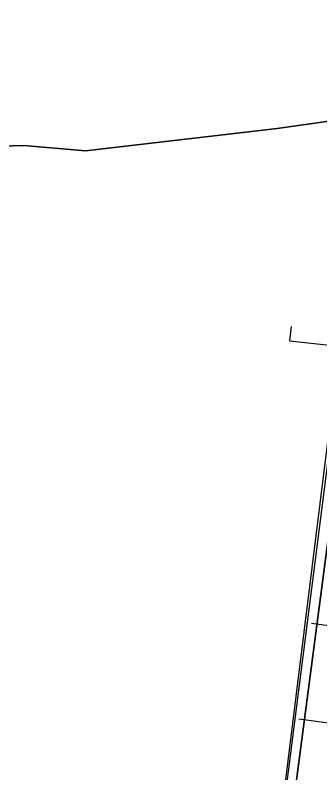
# Model space of a CAD drawing. Header units: metres. Extents: x 678 to 2349, y 417 to 1219.
# Drawn here: x 832.9 to 864.6, y 1073.8 to 1152.5 of the extents above; entities that cross this region are included whole.
import ezdxf

# ---------------------------------------------------------------- set-up
doc = ezdxf.new("R2010")
doc.units = ezdxf.units.M
for name, color, linetype in [('12-CONDICIONES EXISTENTES', 2, 'Continuous'), ('LOTE 243', 1, 'Continuous'), ('PUNTOS V', 4, 'Continuous')]:
    doc.layers.add(name, color=color, linetype=linetype)
doc.layers.add('PDF2_area escolar', color=7, linetype='Continuous', true_color=0x989898)
doc.layers.add('PDF_Geometry', color=7, linetype='Continuous', true_color=0x797979)

# ---------------------------------------------------------------- blocks, each defined once
blk = doc.blocks.new('base')
at = {"layer": 'PDF_Geometry', "lineweight": 25, "extrusion": (-0.000787417, 0.063364, 0.99799), "elevation": 0.026}
for points in [[(-314.355, -197.288), (-299.601, -195.681), (-292.744, -194.188), (-282.663, -192.111), (-274.476, -190.361), (-258.037, -185.154), (-248.029, -180.61), (-240.539, -177.71), (-228.643, -174.042), (-222.733, -172.714), (-217.384, -171.04), (-209.935, -169.248), (-202.16, -164.759), (-196.196, -160.284), (-195.073, -159.817), (-178.095, -157.457), (-154.298, -156.614), (-136.667, -154.611), (-124.436, -153.164), (-118.066, -151.474), (-100.79, -146.646), (-80.955, -140.967), (-73.385, -139.328), (-61.694, -135.822), (-40.504, -131.604), (-37.727, -130.872), (-17.661, -129.441), (1.311, -127.461), (21.092, -124.929), (41.006, -122.83), (47.376, -123.458), (63.592, -123.186), (81.402, -124.312), (85.639, -96.072), (88.705, -66.393), (92.811, -40.781), (97.16, -22.386), (100.596, -1.562), (102.483, 8.32), (109.691, 37.361), (117.528, 76.62), (126.217, 115.638), (131.513, 149.592), (134.682, 173.973), (136.916, 195.591), (139.956, 229.678), (141.558, 250.676), (142.614, 271.37), (143.252, 283.21), (147.066, 312.938), (152.58, 355.631), (153.554, 396.042), (150.869, 418.02), (151.777, 438.639), (150.959, 458.028), (151.777, 438.639), (150.869, 418.02), (153.554, 396.042), (152.58, 355.631), (147.066, 312.938), (143.252, 283.21), (142.614, 271.37), (141.558, 250.676), (139.956, 229.678), (136.916, 195.591), (134.682, 173.973), (131.513, 149.592), (126.217, 115.638), (117.528, 76.62), (109.691, 37.361), (102.483, 8.32), (100.596, -1.562), (97.16, -22.386), (92.811, -40.781), (88.705, -66.393), (85.639, -96.072), (81.402, -124.312), (63.592, -123.186), (47.376, -123.458), (41.006, -122.83), (21.092, -124.929), (1.311, -127.461), (-17.661, -129.441), (-37.727, -130.872), (-40.504, -131.604), (-61.694, -135.822), (-73.385, -139.328), (-80.955, -140.967), (-100.79, -146.646), (-118.066, -151.474), (-124.436, -153.164), (-136.667, -154.611), (-154.298, -156.614), (-178.095, -157.457), (-195.073, -159.817), (-196.196, -160.284), (-202.16, -164.759), (-209.935, -169.248), (-217.384, -171.04), (-222.733, -172.714), (-228.643, -174.042), (-240.539, -177.71), (-248.029, -180.61), (-258.037, -185.154), (-274.476, -190.361), (-282.663, -192.111), (-292.744, -194.188), (-299.601, -195.681), (-314.355, -197.288), (-312.178, -178.446), (-309.146, -157.898), (-306.876, -132.899), (-305.823, -118.002), (-298.643, -78.802), (-291.055, -45.077), (-282.252, -15.116), (-275.645, 10.473), (-270.319, 33.898), (-263.825, 63.164), (-258.15, 86.408), (-284.424, 123.888)], [(90.41, -55.701), (23.541, -45.327), (22.42, -46.165), (14.042, -106.087)], [(19.91, -104.337), (20.092, -102.828), (11.773, -101.826)]]:
    blk.add_lwpolyline(points, dxfattribs=at)

msp = doc.modelspace()

# ---------------------------------------------------------------- linework, layer by layer
for points, elevation in [([(791.41247, 1069.30647), (858.70585, 1059.93245), (860.54779, 1061.29371), (868.16378, 1119.27689), (868.37945, 1120.91882), (869.97397, 1121.02111), (912.14397, 1124.26111), (919.37678, 1124.87898), (928.44625, 1127.20783)], 997.203), ([(791.41247, 1069.30647), (858.70585, 1059.93245), (860.54779, 1061.29371), (868.16297, 1119.27611), (869.97397, 1121.02111), (881.27383, 1121.8893), (891.24465, 1122.65258), (901.21506, 1123.42142), (911.18567, 1124.18748), (919.37678, 1124.87898), (928.44625, 1127.20783)], 997.203), ([(874.56797, 1112.74611), (867.42914, 1113.68378), (860.68899, 1062.36877), (867.82767, 1061.43112), (874.56797, 1112.74611)], 995.067)]:
    msp.add_lwpolyline(points, dxfattribs=dict(elevation=elevation))
at = {"layer": '12-CONDICIONES EXISTENTES', "color": 1, "elevation": 996.877}
for points in [[(863.64731, 1089.4298), (872.13391, 1088.30172)], [(862.32965, 1079.51699), (870.81625, 1078.38891)]]:
    msp.add_lwpolyline(points, dxfattribs=at)
at = {"layer": '12-CONDICIONES EXISTENTES', "color": 1}
for centre in [(864.23319, 1089.35192, 996.877), (862.93089, 1079.43707, 996.877)]:
    msp.add_circle(centre, 0.05, dxfattribs=at)
at = {"layer": 'LOTE 243', "color": 1, "elevation": 997.399}
msp.add_lwpolyline([(860.51172, 1061.01916), (868.37945, 1120.91882)], dxfattribs=at)
at = {"layer": 'PUNTOS V', "elevation": 997.399}
msp.add_lwpolyline([(859.596, 1061.824), (867.052, 1121.861)], dxfattribs=at)

# ---------------------------------------------------------------- block references
at = {"layer": 'PDF2_area escolar'}
msp.add_blockref('base', (882.736, 1016.336, 999.038), dxfattribs=at)

doc.saveas('drawing.dxf')
